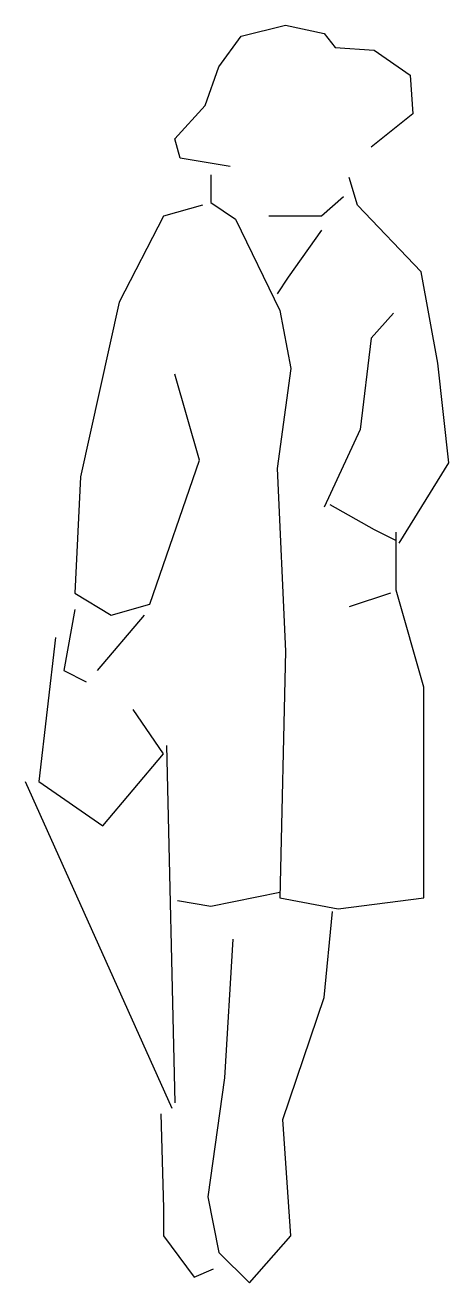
# Model space of a CAD drawing. Extents: x 3042 to 3574, y 19 to 1597.
import ezdxf

# ---------------------------------------------------------------- set-up
doc = ezdxf.new("R2010")
doc.units = 0
doc.header["$LTSCALE"] = 1270
doc.header["$MEASUREMENT"] = 0
doc.layers.get('0').update_dxf_attribs({"linetype": 'CONTINUOUS'})

msp = doc.modelspace()

# ---------------------------------------------------------------- linework, layer by layer
at = {"linetype": 'CONTINUOUS'}
for p, q in [((3313.2, 1582.6), (3368.8, 1596.5)), ((3368.8, 1596.5), (3417.4, 1586.1)), ((3285.4, 1544.4), (3313.2, 1582.6)), ((3417.4, 1586.1), (3431.3, 1568.7)), ((3431.3, 1568.7), (3480, 1565.3)), ((3480, 1565.3), (3525.2, 1534)), ((3268, 1495.8), (3285.4, 1544.4)), ((3525.2, 1534), (3528.6, 1485.3)), ((3229.8, 1454.1), (3268, 1495.8)), ((3528.6, 1485.3), (3476.5, 1443.6)), ((3236.8, 1429.7), (3229.8, 1454.1)), ((3299.3, 1419.3), (3236.8, 1429.7)), ((3275, 1408.9), (3275, 1374.1)), ((3459.1, 1370.7), (3448.7, 1405.4)), ((3275, 1374.1), (3306.3, 1353.3)), ((3441.8, 1381.1), (3414, 1356.8)), ((3215.9, 1356.8), (3160.3, 1249.1)), ((3264.6, 1370.7), (3215.9, 1356.8)), ((3414, 1356.8), (3348, 1356.8)), ((3539.1, 1287.3), (3459.1, 1370.7)), ((3306.3, 1353.3), (3361.9, 1238.6)), ((3414, 1339.4), (3372.3, 1280.3)), ((3372.3, 1280.3), (3358.4, 1259.5)), ((3559.9, 1172.6), (3539.1, 1287.3)), ((3160.3, 1249.1), (3111.7, 1030.1)), ((3361.9, 1238.6), (3375.7, 1165.7)), ((3504.3, 1235.2), (3476.5, 1203.9)), ((3476.5, 1203.9), (3462.6, 1089.2)), ((3573.8, 1047.5), (3559.9, 1172.6)), ((3261.1, 1051), (3229.8, 1158.7)), ((3375.7, 1165.7), (3368.8, 1117)), ((3368.8, 1117), (3358.4, 1040.6)), ((3462.6, 1089.2), (3417.4, 991.9)), ((3198.5, 870.3), (3261.1, 1051)), ((3511.3, 946.7), (3573.8, 1047.5)), ((3111.7, 1030.1), (3104.7, 884.2)), ((3358.4, 1040.6), (3368.8, 811.2)), ((3424.4, 995.4), (3480, 964.1)), ((3480, 964.1), (3507.8, 950.2)), ((3507.8, 887.7), (3507.8, 960.6)), ((3104.7, 884.2), (3149.9, 856.4)), ((3500.8, 884.2), (3448.7, 866.8)), ((3542.5, 766.1), (3507.8, 887.7)), ((3149.9, 856.4), (3198.5, 870.3)), ((3104.7, 863.4), (3090.8, 786.9)), ((3191.6, 856.4), (3132.5, 786.9)), ((3080.4, 828.6), (3059.5, 647.9)), ((3368.8, 811.2), (3361.9, 502)), ((3090.8, 786.9), (3118.6, 773)), ((3542.5, 502), (3542.5, 766.1)), ((3215.9, 682.7), (3177.7, 738.3)), ((3139.5, 592.3), (3215.9, 682.7)), ((3219.4, 693.1), (3229.8, 244.8)), ((3042.2, 647.9), (3226.3, 237.9)), ((3059.5, 647.9), (3139.5, 592.3)), ((3275, 491.6), (3361.9, 508.9)), ((3233.3, 498.5), (3275, 491.6)), ((3361.9, 502), (3434.8, 488.1)), ((3434.8, 488.1), (3542.5, 502)), ((3417.4, 376.9), (3427.9, 484.6)), ((3302.8, 449.9), (3292.4, 276.1)), ((3365.3, 224), (3417.4, 376.9)), ((3292.4, 276.1), (3271.5, 126.7)), ((3212.4, 230.9), (3215.9, 112.8)), ((3375.7, 78.1), (3365.3, 224)), ((3271.5, 126.7), (3285.4, 57.2)), ((3215.9, 112.8), (3215.9, 78.1)), ((3215.9, 78.1), (3254.1, 25.9)), ((3323.6, 19), (3375.7, 78.1)), ((3285.4, 57.2), (3323.6, 19)), ((3254.1, 25.9), (3278.5, 36.4))]:
    msp.add_line(p, q, dxfattribs=at)

doc.saveas('drawing.dxf')
